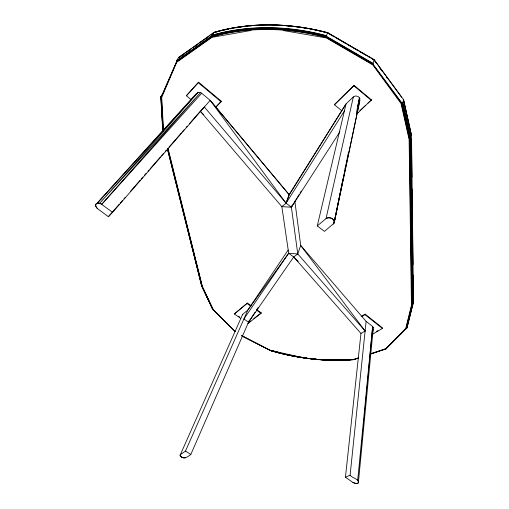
<?xml version="1.0" encoding="UTF-8"?>
<svg xmlns="http://www.w3.org/2000/svg" width="509" height="509" viewBox="0 0 509 509"><rect width="100%" height="100%" fill="white"/><g stroke="black" fill="none" stroke-linecap="round" stroke-linejoin="round"><path stroke-width="0.76" d="M359.793 100.706L359.818 98.383L358.209 96.532L355.606 95.915L353.354 96.888L346.05 103.9L289.08 194.648L286.332 202.48L289.29 194.813L346.05 103.9L317.26 225.92L324.475 231.404L334.12 223.127L359.793 100.706L334.152 222.427L342.996 178.856M371.004 353.806L385.873 348.843L406.417 328.235L412.093 305.177L409.879 139.307L401.83 103.48L372.855 64.49L374.064 59.668L401.563 97.2M374.191 59.718L327.911 32.78A187.974 145.237 20.9 0 0 214.028 32.404L178.793 57.352L176.903 60.145L176.668 61.863L161.149 97.295L162.969 130.177M161.149 97.295L176.655 61.468L211.871 36.546C211.897 35.255 213.067 31.882 214.289 32.652M373.345 327.586L358.476 481.552L372.639 326.511L366.117 321.376L300.698 245.44L294.838 201.15M196.455 93.942L196.506 93.421L97.079 203.346L95.762 204.192L95.781 206.476L97.626 208.715L108.366 216.7L112.597 212.329L210.16 100.33L201.679 93.255L200.571 92.562L197.759 92.549L97.079 203.346L97.556 203.027L100.419 203.466L112.597 212.329M360.957 333.459L365.118 330.996L297.771 253.946L291.39 207.227L286.083 203.193L204.357 106.992L200.298 111.255L281.852 206.648L288.679 253.253L293.693 256.962L360.957 333.459L345.433 477.213L350.103 475.19L366.117 321.376M372.811 331.601L373.059 329.234M411.552 135.579L403.567 99.618L374.242 59.877L328.07 33.034C327.172 32.315 326.415 35.948 326.358 37.081L372.868 64.077L402.174 103.352L410.209 139.186L412.373 305.056L406.691 328.12L385.937 348.951L386.07 348.62M333.306 224.151L334.394 221.924L348.48 152.178M356.459 112.654L359.43 97.932L357.693 106.496M345.051 168.74L345.528 166.405M372.575 334.216L382.424 328.464L382.539 327.917L365.093 314.11L361.199 316.496M353.354 96.888L326.04 218.577L317.26 225.92M361.714 316.636L364.959 314.651L365.093 314.11M406.118 328.305L411.781 305.247L409.51 139.39L401.448 103.556M408.059 322.407L408.625 320.097M409.573 316.254L410.139 313.945M412.984 302.41L413.359 300.87L413.054 274.854M407.964 323.387L413.461 301.086M406.417 328.235L406.92 327.961L413.486 301.309L411.52 135.369M406.92 327.961L412.888 304.497L410.827 138.633L402.823 102.805L403.567 99.618M162.676 129.884L160.819 96.831L162.269 94.464M356.809 113.921L371.462 99.853L354.124 85.366L334.699 104.294L334.508 104.803L341.832 110.803M241.82 335.895L270.343 350.51A181.497 134.039 19.3 0 0 353.984 359.608L354.149 359.284A181.299 133.943 19.3 0 1 352.591 359.405M297.771 253.946L288.679 253.253L243.906 318.971L248.545 322.203L293.693 256.962L297.771 253.946L300.698 245.44L365.118 330.996M334.508 104.803L354.124 85.366M248.188 322.973L247.998 323.489L261.028 313.34L261.212 312.819L256.822 309.72M292.172 205.127L291.39 207.227L281.852 206.648L286.083 203.193L344.377 111M240.852 318.507L234.363 313.983L247.406 303.078L251.172 305.731M234.363 313.983L247.406 303.078M288.679 253.253L247.864 310.019L242.621 314.416L180.491 454.365L180.046 455.44L181.064 456.808C184.398 459.474 188.095 456.63 190.818 454.461L249.442 320.136M185.804 457.68L184.124 457.985L181.955 457.362L180.396 456.147L180.084 454.836L185.473 451.108L247.864 310.019L288.145 250.053M407.092 327.777L407.677 323.947M215.797 107.253L221.364 101.291L198.612 82.223L186.389 95.756L191.257 99.777M186.389 95.756L198.612 82.223M299.247 194.393L291.39 207.227L339.885 131.786M300.075 193.045L301.315 191.015M248.545 322.203L255.041 312.24M256.778 309.587L258.076 307.595M401.83 103.48L402.823 102.805M108.366 216.7L119.335 204.122M120.378 202.926L122.472 200.527M124.037 198.726L125.08 197.53M130.304 191.537L140.23 180.154M141.273 178.958L142.838 177.157M144.41 175.363L145.975 173.563M148.062 171.17L149.112 169.968M150.155 168.772L160.602 156.791M161.646 155.589L163.733 153.196M165.298 151.396L166.348 150.2M168.956 147.203L181.49 132.824M182.54 131.621L184.105 129.827M186.192 127.428L187.236 126.232M189.329 123.833L200.298 111.255L203.619 114.665M97.626 208.715L96.506 207.653L95.514 205.229L96.462 203.441L98.981 203.04L101.8 204.268L200.571 92.562L99.618 203.314L198.16 92.269M101.8 204.268L201.679 93.255M358.164 482.64C360.06 479.255 351.216 477.703 350.103 475.19M100.578 199.534L102.735 197.199M111.337 187.853L112.947 186.097M215.53 107.316L221.364 101.291M356.395 113.952L358.132 112.324M359.876 110.701L365.666 105.274M367.988 103.104L371.462 99.853M249.429 322.006L250.67 321.039M253.768 318.621L261.212 312.819M178.933 57.332L191.836 48.342M193.108 47.432L209.695 35.655M210.974 34.752L214.162 32.487M181.121 56.194L184.315 53.929M188.139 51.212L190.054 49.857M195.157 46.236L196.429 45.326M200.253 42.61L202.168 41.254M205.356 38.989L207.907 37.176M211.095 34.917L213.646 33.104M176.718 60.724L211.941 35.77A188.954 145.32 20.9 0 1 326.428 36.298L372.938 63.275M176.668 61.08L211.89 36.145M176.668 61.863L211.884 36.953A188.928 145.141 20.8 0 1 326.352 37.526L372.855 64.49M270.343 350.51L270.495 350.364A181.357 133.962 19.3 0 0 306.812 358.145M376.635 331.372L377.945 330.602M358.336 357.884L353.876 359.373L323.673 359.723M370.978 353.666L385.854 348.697L405.8 328.324L411.457 305.266L409.121 139.421L401.054 103.594L372.855 64.891L326.364 37.92L283.303 30.54M358.361 358.024L353.901 359.513A181.63 134.166 19.3 0 1 270.209 350.415M270.273 350.491A181.567 134.102 19.3 0 0 353.94 359.596L358.495 358.075M371.036 353.889L385.981 348.9M251.032 30.457L211.922 37.348L176.712 62.238L161.703 97.435L163.504 130.323M334.394 221.924L333.261 219.373L330.506 217.82L327.293 217.884L326.04 218.577L328.801 217.623L332.046 218.406L334.089 220.569L334.12 223.127M300.304 357.153L270.158 350.275L241.692 335.666M345.433 477.213L352.985 482.507L355.142 483.41L357.426 483.435L358.68 482.583L358.4 481.196L357.674 480.521L372.639 326.511L373.555 327.898M403.249 99.255L403.484 101.399M241.75 335.806L270.419 350.466A181.427 133.994 19.3 0 0 350.128 359.85M182.489 457.515L180.816 456.471M352.985 482.507L356.376 483.55L358.209 483.105L358.711 481.431L358.355 480.731M329.488 34.078L334.241 36.839M335.603 37.628L340.349 40.389M341.711 41.178L345.783 43.551M347.138 44.34L351.891 47.102M353.246 47.891L357.999 50.652M359.354 51.441L364.107 54.202M365.462 54.991L366.824 55.78M368.86 56.963L370.215 57.752M371.57 58.541L374.287 60.119M372.9 63.663L326.384 36.667A188.96 145.275 20.9 0 0 211.897 36.152M185.473 451.108L190.818 454.461M238.454 316.184L239.752 317.088M247.209 303.593L250.975 306.246M256.631 310.236L261.028 313.34M364.959 314.651L382.424 328.464M353.946 85.875L371.303 100.368M198.332 82.7L221.097 101.781M167.461 149.061L201.666 286.039L212.819 309.453L201.628 285.842M293.693 256.962L298.21 261.384M212.66 309.307L235.311 331.76M235.152 331.493L213.284 309.637L202.397 286.542L168.091 148.743M179.073 57.402L179.333 57.778M286.083 203.193L210.16 100.33L289.29 194.813M210.16 100.33L289.08 194.648M374.319 60.431L376.647 63.638M379.44 67.493L382.24 71.349M386.433 77.126L387.362 78.411M160.965 97.168L160.819 96.831M213.029 309.567L202.143 286.472L167.798 148.685M201.984 286.332L212.552 309.128M167.563 148.59L201.927 286.357M162.689 129.509L163.071 131.042M167.569 149.226L201.768 286.211M162.645 129.7L163.058 131.417M402.46 103.193L410.489 139.027L412.602 304.897M403.452 99.427L411.399 135.171M403.421 100.018L411.202 134.993M402.683 103.009L410.699 138.836L412.78 304.706M242.621 314.416L242.666 314.772M160.863 96.646L162.785 130.043M161.404 97.384L163.211 130.272M411.533 146.223L411.896 177.017M412.036 188.864L412.411 220.448M411.526 161.837L411.717 177.628M412.042 204.472L412.233 220.263M412.544 246.286L412.761 264.419M413.054 288.851L413.193 300.679M412.544 231.493L412.933 264.604M215.746 32.232A187.821 145.11 20.9 0 1 217.216 31.825M218.698 31.431A187.821 145.11 20.9 0 1 220.187 31.043M223.954 30.126A187.821 145.11 20.9 0 1 225.474 29.783M227.008 29.446A187.821 145.11 20.9 0 1 228.541 29.121M230.087 28.816A187.821 145.11 20.9 0 1 233.987 28.09M235.559 27.823A187.821 145.11 20.9 0 1 237.137 27.569M238.721 27.327A187.821 145.11 20.9 0 1 242.704 26.773M244.307 26.576A187.821 145.11 20.9 0 1 245.917 26.385M249.951 25.978A187.821 145.11 20.9 0 1 251.567 25.838M286.045 25.8A187.821 145.11 20.9 0 1 290.684 26.213M292.236 26.373A187.821 145.11 20.9 0 1 308.632 28.708M310.197 28.994A187.821 145.11 20.9 0 1 328.07 33.034M213.901 32.411A188.044 145.275 20.9 0 1 327.821 32.786M213.774 32.512A188.107 145.3 20.9 0 1 327.739 32.894M212.113 35.178A188.884 145.383 20.9 0 1 326.562 35.662M325.588 359.717A181.299 133.943 19.3 0 1 323.998 359.628M320.899 359.424A181.299 133.943 19.3 0 1 319.34 359.309M316.229 359.042A181.299 133.943 19.3 0 1 314.67 358.89M311.553 358.559A181.299 133.943 19.3 0 1 309.994 358.381M306.876 357.98A181.299 133.943 19.3 0 1 305.324 357.77M302.219 357.312A181.299 133.943 19.3 0 1 300.666 357.064M299.896 356.936A181.299 133.943 19.3 0 1 298.344 356.675M296.792 356.408A181.299 133.943 19.3 0 1 293.687 355.829M292.134 355.53A181.299 133.943 19.3 0 1 289.806 355.053M278.97 352.521A181.299 133.943 19.3 0 1 275.903 351.713M274.376 351.293A181.299 133.943 19.3 0 1 271.335 350.421M211.878 36.559A188.954 145.211 20.8 0 1 326.358 37.1M212.024 35.452A188.928 145.351 20.9 0 1 326.485 35.954M354.041 359.564A181.427 133.994 19.3 0 1 352.476 359.685M354.092 359.449A181.357 133.962 19.3 0 1 352.533 359.577M340.686 360.13A181.357 133.962 19.3 0 1 322.388 359.698M320.835 359.589A181.357 133.962 19.3 0 1 317.724 359.348M316.165 359.208A181.357 133.962 19.3 0 1 313.048 358.896M311.489 358.724A181.357 133.962 19.3 0 1 308.365 358.349"/></g></svg>
